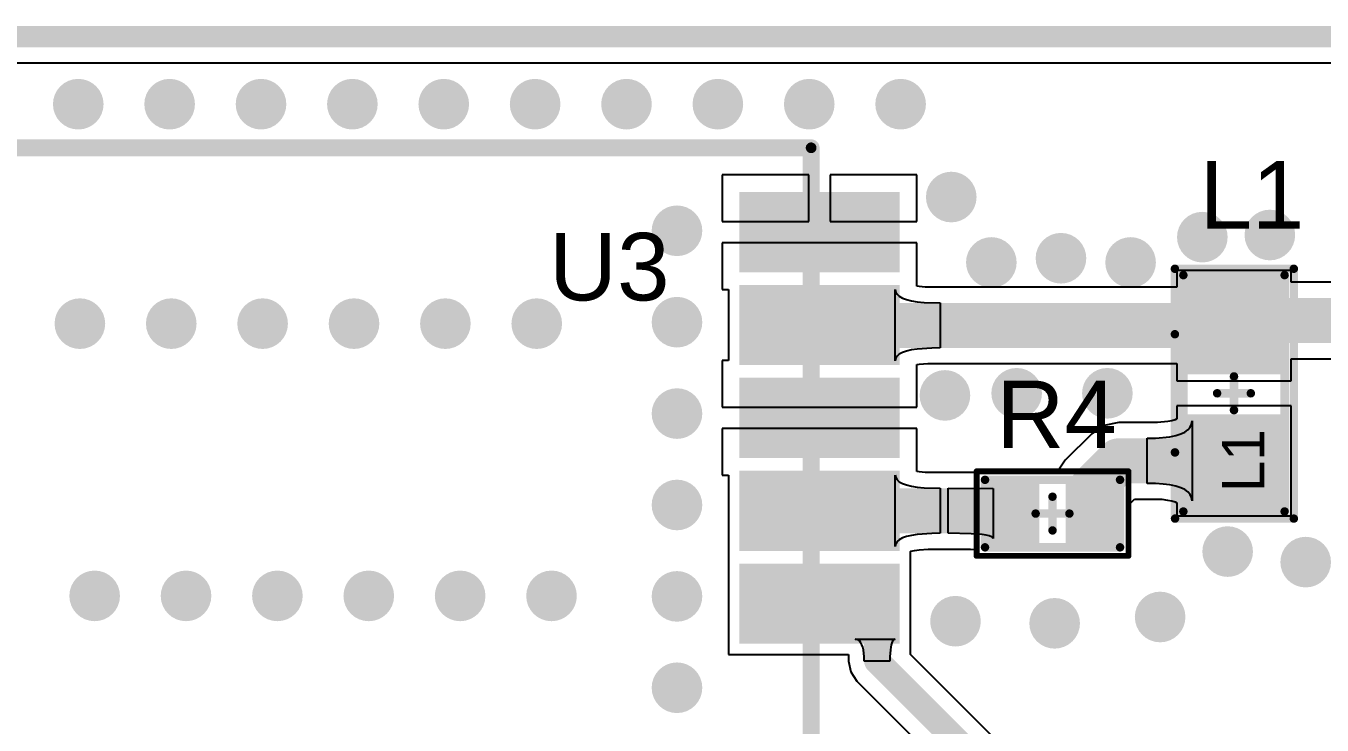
# Model space of a CAD drawing. Header units: millimetres. Extents: x -0.02 to 2.02, y -0.29 to 0.8.
# Drawn here: x 1.012 to 1.617, y 0.458 to 0.784 of the extents above; entities that cross this region are included whole.
import ezdxf

# ---------------------------------------------------------------- set-up
doc = ezdxf.new("R2010")
doc.units = ezdxf.units.MM
doc.header["$MEASUREMENT"] = 0
for name, color, linetype in [('BottomLayer', 5, 'Continuous'), ('DrillGuide', 244, 'Continuous'), ('KeepOutLayer', 6, 'Continuous'), ('Mechanical3', 76, 'Continuous'), ('Mechanical5', 56, 'Continuous'), ('TopLayer', 1, 'Continuous'), ('TopOverlay', 2, 'Continuous'), ('TopPaste', 8, 'Continuous'), ('TopSolder', 216, 'Continuous'), ('ViaHoleLayer', 16, 'Continuous')]:
    doc.layers.add(name, color=color, linetype=linetype)
doc.styles.add('Arial', font='arial.ttf', dxfattribs={"height": 0.2})

# ---------------------------------------------------------------- blocks, each defined once
blk = doc.blocks.new('NEO_7M_0_12')
at = {"layer": 'TopLayer'}
for points in [[(-0.20472, 0.25886), (-0.27559, 0.25886), (-0.27559, 0.29232), (-0.20472, 0.29232)], [(0.27559, 0.25886), (0.20472, 0.25886), (0.20472, 0.29232), (0.27559, 0.29232)], [(-0.20472, 0.21555), (-0.27559, 0.21555), (-0.27559, 0.24902), (-0.20472, 0.24902)], [(0.27559, 0.21555), (0.20472, 0.21555), (0.20472, 0.24902), (0.27559, 0.24902)], [(-0.20472, 0.17224), (-0.27559, 0.17224), (-0.27559, 0.20571), (-0.20472, 0.20571)], [(0.27559, 0.17224), (0.20472, 0.17224), (0.20472, 0.20571), (0.27559, 0.20571)], [(-0.20472, 0.12894), (-0.27559, 0.12894), (-0.27559, 0.1624), (-0.20472, 0.1624)], [(0.27559, 0.12894), (0.20472, 0.12894), (0.20472, 0.1624), (0.27559, 0.1624)], [(-0.20472, 0.08563), (-0.27559, 0.08563), (-0.27559, 0.11909), (-0.20472, 0.11909)], [(0.27559, 0.08563), (0.20472, 0.08563), (0.20472, 0.11909), (0.27559, 0.11909)], [(-0.20472, 0.04232), (-0.27559, 0.04232), (-0.27559, 0.07579), (-0.20472, 0.07579)], [(0.27559, 0.04232), (0.20472, 0.04232), (0.20472, 0.07579), (0.27559, 0.07579)], [(-0.20472, -0.00098), (-0.27559, -0.00098), (-0.27559, 0.03248), (-0.20472, 0.03248)], [(0.27559, -0.00098), (0.20472, -0.00098), (0.20472, 0.03248), (0.27559, 0.03248)], [(-0.20472, -0.11909), (-0.27559, -0.11909), (-0.27559, -0.08563), (-0.20472, -0.08563)], [(0.27559, -0.11909), (0.20472, -0.11909), (0.20472, -0.08563), (0.27559, -0.08563)], [(-0.20472, -0.1624), (-0.27559, -0.1624), (-0.27559, -0.12894), (-0.20472, -0.12894)], [(0.27559, -0.1624), (0.20472, -0.1624), (0.20472, -0.12894), (0.27559, -0.12894)], [(-0.20472, -0.20571), (-0.27559, -0.20571), (-0.27559, -0.17224), (-0.20472, -0.17224)], [(0.27559, -0.20571), (0.20472, -0.20571), (0.20472, -0.17224), (0.27559, -0.17224)], [(-0.20472, -0.24902), (-0.27559, -0.24902), (-0.27559, -0.21555), (-0.20472, -0.21555)], [(0.27559, -0.24902), (0.20472, -0.24902), (0.20472, -0.21555), (0.27559, -0.21555)], [(-0.20472, -0.29232), (-0.27559, -0.29232), (-0.27559, -0.25886), (-0.20472, -0.25886)], [(0.27559, -0.29232), (0.20472, -0.29232), (0.20472, -0.25886), (0.27559, -0.25886)]]:
    blk.add_hatch(color=1, dxfattribs=at).paths.add_polyline_path(points)
at = {"layer": 'TopPaste'}
for points in [[(-0.20472, 0.25886), (-0.27559, 0.25886), (-0.27559, 0.29232), (-0.20472, 0.29232)], [(0.27559, 0.25886), (0.20472, 0.25886), (0.20472, 0.29232), (0.27559, 0.29232)], [(-0.20472, 0.21555), (-0.27559, 0.21555), (-0.27559, 0.24902), (-0.20472, 0.24902)], [(0.27559, 0.21555), (0.20472, 0.21555), (0.20472, 0.24902), (0.27559, 0.24902)], [(-0.20472, 0.17224), (-0.27559, 0.17224), (-0.27559, 0.20571), (-0.20472, 0.20571)], [(0.27559, 0.17224), (0.20472, 0.17224), (0.20472, 0.20571), (0.27559, 0.20571)], [(-0.20472, 0.12894), (-0.27559, 0.12894), (-0.27559, 0.1624), (-0.20472, 0.1624)], [(0.27559, 0.12894), (0.20472, 0.12894), (0.20472, 0.1624), (0.27559, 0.1624)], [(-0.20472, 0.08563), (-0.27559, 0.08563), (-0.27559, 0.11909), (-0.20472, 0.11909)], [(0.27559, 0.08563), (0.20472, 0.08563), (0.20472, 0.11909), (0.27559, 0.11909)], [(-0.20472, 0.04232), (-0.27559, 0.04232), (-0.27559, 0.07579), (-0.20472, 0.07579)], [(0.27559, 0.04232), (0.20472, 0.04232), (0.20472, 0.07579), (0.27559, 0.07579)], [(-0.20472, -0.00098), (-0.27559, -0.00098), (-0.27559, 0.03248), (-0.20472, 0.03248)], [(0.27559, -0.00098), (0.20472, -0.00098), (0.20472, 0.03248), (0.27559, 0.03248)], [(-0.20472, -0.11909), (-0.27559, -0.11909), (-0.27559, -0.08563), (-0.20472, -0.08563)], [(0.27559, -0.11909), (0.20472, -0.11909), (0.20472, -0.08563), (0.27559, -0.08563)], [(-0.20472, -0.1624), (-0.27559, -0.1624), (-0.27559, -0.12894), (-0.20472, -0.12894)], [(0.27559, -0.1624), (0.20472, -0.1624), (0.20472, -0.12894), (0.27559, -0.12894)], [(-0.20472, -0.20571), (-0.27559, -0.20571), (-0.27559, -0.17224), (-0.20472, -0.17224)], [(0.27559, -0.20571), (0.20472, -0.20571), (0.20472, -0.17224), (0.27559, -0.17224)], [(-0.20472, -0.24902), (-0.27559, -0.24902), (-0.27559, -0.21555), (-0.20472, -0.21555)], [(0.27559, -0.24902), (0.20472, -0.24902), (0.20472, -0.21555), (0.27559, -0.21555)], [(-0.20472, -0.29232), (-0.27559, -0.29232), (-0.27559, -0.25886), (-0.20472, -0.25886)], [(0.27559, -0.29232), (0.20472, -0.29232), (0.20472, -0.25886), (0.27559, -0.25886)]]:
    blk.add_hatch(color=8, dxfattribs=at).paths.add_polyline_path(points)
at = {"layer": 'TopSolder'}
for points in [[(-0.20276, 0.25689), (-0.27756, 0.25689), (-0.27756, 0.29429), (-0.20276, 0.29429)], [(0.27756, 0.25689), (0.20276, 0.25689), (0.20276, 0.29429), (0.27756, 0.29429)], [(-0.20276, 0.21358), (-0.27756, 0.21358), (-0.27756, 0.25098), (-0.20276, 0.25098)], [(0.27756, 0.21358), (0.20276, 0.21358), (0.20276, 0.25098), (0.27756, 0.25098)], [(-0.20276, 0.17028), (-0.27756, 0.17028), (-0.27756, 0.20768), (-0.20276, 0.20768)], [(0.27756, 0.17028), (0.20276, 0.17028), (0.20276, 0.20768), (0.27756, 0.20768)], [(-0.20276, 0.12697), (-0.27756, 0.12697), (-0.27756, 0.16437), (-0.20276, 0.16437)], [(0.27756, 0.12697), (0.20276, 0.12697), (0.20276, 0.16437), (0.27756, 0.16437)], [(-0.20276, 0.08366), (-0.27756, 0.08366), (-0.27756, 0.12106), (-0.20276, 0.12106)], [(0.27756, 0.08366), (0.20276, 0.08366), (0.20276, 0.12106), (0.27756, 0.12106)], [(-0.20276, 0.04035), (-0.27756, 0.04035), (-0.27756, 0.07776), (-0.20276, 0.07776)], [(0.27756, 0.04035), (0.20276, 0.04035), (0.20276, 0.07776), (0.27756, 0.07776)], [(-0.20276, -0.00295), (-0.27756, -0.00295), (-0.27756, 0.03445), (-0.20276, 0.03445)], [(0.27756, -0.00295), (0.20276, -0.00295), (0.20276, 0.03445), (0.27756, 0.03445)], [(-0.20276, -0.12106), (-0.27756, -0.12106), (-0.27756, -0.08366), (-0.20276, -0.08366)], [(0.27756, -0.12106), (0.20276, -0.12106), (0.20276, -0.08366), (0.27756, -0.08366)], [(-0.20276, -0.16437), (-0.27756, -0.16437), (-0.27756, -0.12697), (-0.20276, -0.12697)], [(0.27756, -0.16437), (0.20276, -0.16437), (0.20276, -0.12697), (0.27756, -0.12697)], [(-0.20276, -0.20768), (-0.27756, -0.20768), (-0.27756, -0.17028), (-0.20276, -0.17028)], [(0.27756, -0.20768), (0.20276, -0.20768), (0.20276, -0.17028), (0.27756, -0.17028)], [(-0.20276, -0.25098), (-0.27756, -0.25098), (-0.27756, -0.21358), (-0.20276, -0.21358)], [(0.27756, -0.25098), (0.20276, -0.25098), (0.20276, -0.21358), (0.27756, -0.21358)], [(-0.20276, -0.29429), (-0.27756, -0.29429), (-0.27756, -0.25689), (-0.20276, -0.25689)], [(0.27756, -0.29429), (0.20276, -0.29429), (0.20276, -0.25689), (0.27756, -0.25689)]]:
    blk.add_hatch(color=216, dxfattribs=at).paths.add_polyline_path(points)
at = {"layer": 'Mechanical3'}
for points, const_width in [([(-0.23622, 0.31496), (-0.23622, -0.31496)], 0.00787), ([(0.24803, 0.31496), (-0.23622, 0.31496)], 0.00787), ([(0.24803, 0.31496), (0.24803, -0.31496)], 0.00787), ([(0.00394, 0.01969), (0.00394, -0.01968)], 0.00394), ([(0.02362, 0), (-0.01575, 0)], 0.00394), ([(0.24803, -0.31496), (-0.23622, -0.31496)], 0.00787)]:
    blk.add_lwpolyline(points, dxfattribs=dict(at, const_width=const_width))
for points, const_width in [([(-0.23819, 0.31496, 1), (-0.23425, 0.31496, 1)], 0.00394), ([(-0.23819, 0.31496, 1), (-0.23425, 0.31496, 1)], 0.00394), ([(0.24606, 0.31496, 1), (0.25, 0.31496, 1)], 0.00394), ([(0.24606, 0.31496, 1), (0.25, 0.31496, 1)], 0.00394), ([(0.00295, 0.01969, 1), (0.00492, 0.01969, 1)], 0.00197), ([(-0.01673, 0, 1), (-0.01476, 0, 1)], 0.00197), ([(0.02264, 0, 1), (0.02461, 0, 1)], 0.00197), ([(0.00295, -0.01968, 1), (0.00492, -0.01968, 1)], 0.00197), ([(-0.23819, -0.31496, 1), (-0.23425, -0.31496, 1)], 0.00394), ([(-0.23819, -0.31496, 1), (-0.23425, -0.31496, 1)], 0.00394), ([(0.24606, -0.31496, 1), (0.25, -0.31496, 1)], 0.00394), ([(0.24606, -0.31496, 1), (0.25, -0.31496, 1)], 0.00394)]:
    blk.add_lwpolyline(points, format="xyb", close=True, dxfattribs=dict(at, const_width=const_width))
at = {"layer": 'Mechanical5', "const_width": 0.00787}
for points in [[(-0.23622, 0.31496), (-0.23622, -0.31496)], [(0.24803, 0.31496), (-0.23622, 0.31496)], [(0.24803, 0.31496), (0.24803, -0.31496)], [(0.24803, -0.31496), (-0.23622, -0.31496)]]:
    blk.add_lwpolyline(points, dxfattribs=at)
at = {"layer": 'Mechanical5', "const_width": 0.00394}
for points in [[(-0.23819, 0.31496, 1), (-0.23425, 0.31496, 1)], [(-0.23819, 0.31496, 1), (-0.23425, 0.31496, 1)], [(0.24606, 0.31496, 1), (0.25, 0.31496, 1)], [(0.24606, 0.31496, 1), (0.25, 0.31496, 1)], [(-0.23819, -0.31496, 1), (-0.23425, -0.31496, 1)], [(-0.23819, -0.31496, 1), (-0.23425, -0.31496, 1)], [(0.24606, -0.31496, 1), (0.25, -0.31496, 1)], [(0.24606, -0.31496, 1), (0.25, -0.31496, 1)]]:
    blk.add_lwpolyline(points, format="xyb", close=True, dxfattribs=at)
at = {"layer": 'TopOverlay', "const_width": 0.005}
for points in [[(0.24409, 0.31496), (-0.23622, 0.31496)], [(0.24409, -0.31496), (-0.23622, -0.31496)]]:
    blk.add_lwpolyline(points, dxfattribs=at)
at = {"layer": 'TopOverlay'}
for points, const_width in [([(-0.23747, 0.31496, 1), (-0.23497, 0.31496, 1)], 0.0025), ([(0.24284, 0.31496, 1), (0.24534, 0.31496, 1)], 0.0025), ([(-0.29134, 0.27953, 1), (-0.30709, 0.27953, 1)], 0.016), ([(-0.31109, 0.27953, 1), (-0.30309, 0.27953, 1)], 0.008), ([(-0.29534, 0.27953, 1), (-0.28734, 0.27953, 1)], 0.008), ([(-0.23747, -0.31496, 1), (-0.23497, -0.31496, 1)], 0.0025), ([(0.24284, -0.31496, 1), (0.24534, -0.31496, 1)], 0.0025)]:
    blk.add_lwpolyline(points, format="xyb", close=True, dxfattribs=dict(at, const_width=const_width))
at = {"layer": 'Mechanical5'}
blk.add_text('U3', height=0.07874, rotation=90, dxfattribs=at).set_placement((0.06693, 0.09188))
blk = doc.blocks.new('RES_0402_14')
at = {"layer": 'TopLayer'}
for points in [[(-0.02776, 0.01181), (-0.00807, 0.01181), (-0.00807, -0.01181), (-0.02776, -0.01181)], [(0.00807, 0.01181), (0.02776, 0.01181), (0.02776, -0.01181), (0.00807, -0.01181)]]:
    blk.add_hatch(color=1, dxfattribs=at).paths.add_polyline_path(points)
at = {"layer": 'TopPaste'}
for points in [[(-0.02776, 0.01181), (-0.00807, 0.01181), (-0.00807, -0.01181), (-0.02776, -0.01181)], [(0.00807, 0.01181), (0.02776, 0.01181), (0.02776, -0.01181), (0.00807, -0.01181)]]:
    blk.add_hatch(color=8, dxfattribs=at).paths.add_polyline_path(points)
at = {"layer": 'TopSolder'}
for points in [[(-0.02972, 0.01378), (-0.0061, 0.01378), (-0.0061, -0.01378), (-0.02972, -0.01378)], [(0.0061, 0.01378), (0.02972, 0.01378), (0.02972, -0.01378), (0.0061, -0.01378)]]:
    blk.add_hatch(color=216, dxfattribs=at).paths.add_polyline_path(points)
at = {"layer": 'Mechanical3', "const_width": 0.00394}
for points in [[(0.0315, 0.01575), (-0.0315, 0.01575)], [(-0.0315, 0.01575), (-0.0315, -0.01575)], [(0.0315, 0.01575), (0.0315, -0.01575)], [(0, 0.00787), (0, -0.00787)], [(0.00787, 0), (-0.00787, 0)], [(0.0315, -0.01575), (-0.0315, -0.01575)]]:
    blk.add_lwpolyline(points, dxfattribs=at)
at = {"layer": 'Mechanical3', "const_width": 0.00197}
for points in [[(-0.03248, 0.01575, 1), (-0.03051, 0.01575, 1)], [(-0.03248, 0.01575, 1), (-0.03051, 0.01575, 1)], [(0.03051, 0.01575, 1), (0.03248, 0.01575, 1)], [(0.03051, 0.01575, 1), (0.03248, 0.01575, 1)], [(-0.00098, 0.00787, 1), (0.00098, 0.00787, 1)], [(-0.00886, 0, 1), (-0.00689, 0, 1)], [(0.00689, 0, 1), (0.00886, 0, 1)], [(-0.00098, -0.00787, 1), (0.00098, -0.00787, 1)], [(-0.03248, -0.01575, 1), (-0.03051, -0.01575, 1)], [(-0.03248, -0.01575, 1), (-0.03051, -0.01575, 1)], [(0.03051, -0.01575, 1), (0.03248, -0.01575, 1)], [(0.03051, -0.01575, 1), (0.03248, -0.01575, 1)]]:
    blk.add_lwpolyline(points, format="xyb", close=True, dxfattribs=at)
at = {"layer": 'Mechanical5', "const_width": 0.00394}
for points in [[(0.0315, 0.01575), (-0.0315, 0.01575)], [(-0.0315, 0.01575), (-0.0315, -0.01575)], [(0.0315, 0.01575), (0.0315, -0.01575)], [(0.0315, -0.01575), (-0.0315, -0.01575)]]:
    blk.add_lwpolyline(points, dxfattribs=at)
at = {"layer": 'Mechanical5', "const_width": 0.00197}
for points in [[(-0.03248, 0.01575, 1), (-0.03051, 0.01575, 1)], [(-0.03248, 0.01575, 1), (-0.03051, 0.01575, 1)], [(0.03051, 0.01575, 1), (0.03248, 0.01575, 1)], [(0.03051, 0.01575, 1), (0.03248, 0.01575, 1)], [(-0.03248, -0.01575, 1), (-0.03051, -0.01575, 1)], [(-0.03248, -0.01575, 1), (-0.03051, -0.01575, 1)], [(0.03051, -0.01575, 1), (0.03248, -0.01575, 1)], [(0.03051, -0.01575, 1), (0.03248, -0.01575, 1)]]:
    blk.add_lwpolyline(points, format="xyb", close=True, dxfattribs=at)
at = {"layer": 'TopOverlay', "const_width": 0.00276}
for points in [[(0.03543, 0.01969), (-0.03543, 0.01969)], [(-0.03543, 0.01969), (-0.03543, -0.01969)], [(0.03543, 0.01969), (0.03543, -0.01969)], [(0.03543, -0.01969), (-0.03543, -0.01969)]]:
    blk.add_lwpolyline(points, dxfattribs=at)
at = {"layer": 'TopOverlay', "const_width": 0.00138}
for points in [[(-0.03612, 0.01969, 1), (-0.03474, 0.01969, 1)], [(-0.03612, 0.01969, 1), (-0.03474, 0.01969, 1)], [(0.03474, 0.01969, 1), (0.03612, 0.01969, 1)], [(0.03474, 0.01969, 1), (0.03612, 0.01969, 1)], [(-0.03612, -0.01969, 1), (-0.03474, -0.01969, 1)], [(-0.03612, -0.01969, 1), (-0.03474, -0.01969, 1)], [(0.03474, -0.01969, 1), (0.03612, -0.01969, 1)], [(0.03474, -0.01969, 1), (0.03612, -0.01969, 1)]]:
    blk.add_lwpolyline(points, format="xyb", close=True, dxfattribs=at)
blk = doc.blocks.new('IND_0603_18')
at = {"layer": 'TopLayer'}
for points in [[(-0.0502, 0.01969), (-0.0128, 0.01969), (-0.0128, -0.01969), (-0.0502, -0.01969)], [(0.0128, 0.01969), (0.0502, 0.01969), (0.0502, -0.01969), (0.0128, -0.01969)]]:
    blk.add_hatch(color=1, dxfattribs=at).paths.add_polyline_path(points)
at = {"layer": 'TopPaste'}
for points in [[(-0.0502, 0.01969), (-0.0128, 0.01969), (-0.0128, -0.01969), (-0.0502, -0.01969)], [(0.0128, 0.01969), (0.0502, 0.01969), (0.0502, -0.01969), (0.0128, -0.01969)]]:
    blk.add_hatch(color=8, dxfattribs=at).paths.add_polyline_path(points)
at = {"layer": 'TopSolder'}
for points in [[(-0.05315, 0.02264), (-0.00984, 0.02264), (-0.00984, -0.02264), (-0.05315, -0.02264)], [(0.0088, 0.02369), (0.0542, 0.02369), (0.0542, -0.02369), (0.0088, -0.02369)]]:
    blk.add_hatch(color=216, dxfattribs=at).paths.add_polyline_path(points)
at = {"layer": 'Mechanical3', "const_width": 0.00394}
for points in [[(-0.05512, 0.02362), (-0.05512, -0.02362)], [(-0.05512, 0.02362), (0.05512, 0.02362)], [(0.05512, 0.02362), (0.05512, -0.02362)], [(0, 0.00787), (0, -0.00787)], [(-0.00787, 0), (0.00787, 0)], [(-0.05512, -0.02362), (0.05512, -0.02362)]]:
    blk.add_lwpolyline(points, dxfattribs=at)
at = {"layer": 'Mechanical3', "const_width": 0.00197}
for points in [[(-0.0561, 0.02362, 1), (-0.05413, 0.02362, 1)], [(-0.0561, 0.02362, 1), (-0.05413, 0.02362, 1)], [(0.05413, 0.02362, 1), (0.0561, 0.02362, 1)], [(0.05413, 0.02362, 1), (0.0561, 0.02362, 1)], [(-0.00098, 0.00787, 1), (0.00098, 0.00787, 1)], [(-0.00886, 0, 1), (-0.00689, 0, 1)], [(0.00689, 0, 1), (0.00886, 0, 1)], [(-0.00098, -0.00787, 1), (0.00098, -0.00787, 1)], [(-0.0561, -0.02362, 1), (-0.05413, -0.02362, 1)], [(-0.0561, -0.02362, 1), (-0.05413, -0.02362, 1)], [(0.05413, -0.02362, 1), (0.0561, -0.02362, 1)], [(0.05413, -0.02362, 1), (0.0561, -0.02362, 1)]]:
    blk.add_lwpolyline(points, format="xyb", close=True, dxfattribs=at)
at = {"layer": 'Mechanical5', "const_width": 0.00394}
for points in [[(-0.05512, 0.02362), (-0.05512, -0.02362)], [(-0.05512, 0.02362), (0.05512, 0.02362)], [(0.05512, 0.02362), (0.05512, -0.02362)], [(-0.05512, -0.02362), (0.05512, -0.02362)]]:
    blk.add_lwpolyline(points, dxfattribs=at)
at = {"layer": 'Mechanical5', "const_width": 0.00197}
for points in [[(-0.0561, 0.02362, 1), (-0.05413, 0.02362, 1)], [(-0.0561, 0.02362, 1), (-0.05413, 0.02362, 1)], [(0.05413, 0.02362, 1), (0.0561, 0.02362, 1)], [(0.05413, 0.02362, 1), (0.0561, 0.02362, 1)], [(-0.0561, -0.02362, 1), (-0.05413, -0.02362, 1)], [(-0.0561, -0.02362, 1), (-0.05413, -0.02362, 1)], [(0.05413, -0.02362, 1), (0.0561, -0.02362, 1)], [(0.05413, -0.02362, 1), (0.0561, -0.02362, 1)]]:
    blk.add_lwpolyline(points, format="xyb", close=True, dxfattribs=at)
at = {"layer": 'TopOverlay', "const_width": 0.00394}
for points in [[(-0.05844, 0.0275), (-0.02761, 0.0275)], [(-0.05844, 0.0275), (-0.05844, -0.02792)], [(-0.02756, 0.02756), (-0.02761, 0.0275)], [(-0.02756, 0.02756), (0.02756, 0.02756)], [(0.02756, 0.02756), (0.05807, 0.02756)], [(0.05807, 0.02756), (0.05807, -0.02792)], [(-0.05844, -0.02792), (0.05807, -0.02792)]]:
    blk.add_lwpolyline(points, dxfattribs=at)
at = {"layer": 'TopOverlay', "const_width": 0.00197}
for points in [[(-0.05943, 0.0275, 1), (-0.05746, 0.0275, 1)], [(-0.05943, 0.0275, 1), (-0.05746, 0.0275, 1)], [(-0.0286, 0.0275, 1), (-0.02663, 0.0275, 1)], [(-0.0286, 0.0275, 1), (-0.02663, 0.0275, 1)], [(-0.02854, 0.02756, 1), (-0.02657, 0.02756, 1)], [(-0.02854, 0.02756, 1), (-0.02657, 0.02756, 1)], [(0.02657, 0.02756, 1), (0.02854, 0.02756, 1)], [(0.02657, 0.02756, 1), (0.02854, 0.02756, 1)], [(0.05709, 0.02756, 1), (0.05906, 0.02756, 1)], [(0.05709, 0.02756, 1), (0.05906, 0.02756, 1)], [(-0.05943, -0.02792, 1), (-0.05746, -0.02792, 1)], [(-0.05943, -0.02792, 1), (-0.05746, -0.02792, 1)], [(0.05709, -0.02792, 1), (0.05906, -0.02792, 1)], [(0.05709, -0.02792, 1), (0.05906, -0.02792, 1)]]:
    blk.add_lwpolyline(points, format="xyb", close=True, dxfattribs=at)
at = {"layer": 'Mechanical5'}
blk.add_text('L1', height=0.019685, dxfattribs=at).set_placement((-0.04605, -0.01417))

msp = doc.modelspace()

# ---------------------------------------------------------------- hatches: boundary and pattern name
at = {"layer": 'BottomLayer'}
h = msp.add_hatch(color=5, dxfattribs=at)
edge = h.paths.add_edge_path()
edge.add_arc((1.03664, 0.74733), 0.01181, 0, 360)
h = msp.add_hatch(color=5, dxfattribs=at)
edge = h.paths.add_edge_path()
edge.add_arc((1.07927, 0.74733), 0.01181, 0, 360)
h = msp.add_hatch(color=5, dxfattribs=at)
edge = h.paths.add_edge_path()
edge.add_arc((1.1219, 0.74733), 0.01181, 0, 360)
h = msp.add_hatch(color=5, dxfattribs=at)
edge = h.paths.add_edge_path()
edge.add_arc((1.16452, 0.74733), 0.01181, 0, 360)
h = msp.add_hatch(color=5, dxfattribs=at)
edge = h.paths.add_edge_path()
edge.add_arc((1.20715, 0.74733), 0.01181, 0, 360)
h = msp.add_hatch(color=5, dxfattribs=at)
edge = h.paths.add_edge_path()
edge.add_arc((1.24977, 0.74733), 0.01181, 0, 360)
h = msp.add_hatch(color=5, dxfattribs=at)
edge = h.paths.add_edge_path()
edge.add_arc((1.2924, 0.74733), 0.01181, 0, 360)
h = msp.add_hatch(color=5, dxfattribs=at)
edge = h.paths.add_edge_path()
edge.add_arc((1.33502, 0.74733), 0.01181, 0, 360)
h = msp.add_hatch(color=5, dxfattribs=at)
edge = h.paths.add_edge_path()
edge.add_arc((1.37765, 0.74733), 0.01181, 0, 360)
h = msp.add_hatch(color=5, dxfattribs=at)
edge = h.paths.add_edge_path()
edge.add_arc((1.42028, 0.74733), 0.01181, 0, 360)
h = msp.add_hatch(color=5, dxfattribs=at)
edge = h.paths.add_edge_path()
edge.add_arc((1.4439, 0.70402), 0.01181, 0, 360)
h = msp.add_hatch(color=5, dxfattribs=at)
edge = h.paths.add_edge_path()
edge.add_arc((1.31595, 0.68828), 0.01181, 0, 360)
h = msp.add_hatch(color=5, dxfattribs=at)
edge = h.paths.add_edge_path()
edge.add_arc((1.56102, 0.68532), 0.01181, 0, 360)
h = msp.add_hatch(color=5, dxfattribs=at)
edge = h.paths.add_edge_path()
edge.add_arc((1.59252, 0.68631), 0.01181, 0, 360)
h = msp.add_hatch(color=5, dxfattribs=at)
edge = h.paths.add_edge_path()
edge.add_arc((1.4626, 0.67351), 0.01181, 0, 360)
h = msp.add_hatch(color=5, dxfattribs=at)
edge = h.paths.add_edge_path()
edge.add_arc((1.49508, 0.67548), 0.01181, 0, 360)
h = msp.add_hatch(color=5, dxfattribs=at)
edge = h.paths.add_edge_path()
edge.add_arc((1.52756, 0.67351), 0.01181, 0, 360)
h = msp.add_hatch(color=5, dxfattribs=at)
edge = h.paths.add_edge_path()
edge.add_arc((1.0374, 0.64497), 0.01181, 0, 360)
h = msp.add_hatch(color=5, dxfattribs=at)
edge = h.paths.add_edge_path()
edge.add_arc((1.08003, 0.64497), 0.01181, 0, 360)
h = msp.add_hatch(color=5, dxfattribs=at)
edge = h.paths.add_edge_path()
edge.add_arc((1.12265, 0.64497), 0.01181, 0, 360)
h = msp.add_hatch(color=5, dxfattribs=at)
edge = h.paths.add_edge_path()
edge.add_arc((1.16528, 0.64497), 0.01181, 0, 360)
h = msp.add_hatch(color=5, dxfattribs=at)
edge = h.paths.add_edge_path()
edge.add_arc((1.2079, 0.64497), 0.01181, 0, 360)
h = msp.add_hatch(color=5, dxfattribs=at)
edge = h.paths.add_edge_path()
edge.add_arc((1.25053, 0.64497), 0.01181, 0, 360)
h = msp.add_hatch(color=5, dxfattribs=at)
edge = h.paths.add_edge_path()
edge.add_arc((1.31595, 0.64565), 0.01181, 0, 360)
h = msp.add_hatch(color=5, dxfattribs=at)
edge = h.paths.add_edge_path()
edge.add_arc((1.44095, 0.6115), 0.01181, 0, 360)
h = msp.add_hatch(color=5, dxfattribs=at)
edge = h.paths.add_edge_path()
edge.add_arc((1.47441, 0.61249), 0.01181, 0, 360)
h = msp.add_hatch(color=5, dxfattribs=at)
edge = h.paths.add_edge_path()
edge.add_arc((1.51673, 0.61249), 0.01181, 0, 360)
h = msp.add_hatch(color=5, dxfattribs=at)
edge = h.paths.add_edge_path()
edge.add_arc((1.31595, 0.60303), 0.01181, 0, 360)
h = msp.add_hatch(color=5, dxfattribs=at)
edge = h.paths.add_edge_path()
edge.add_arc((1.31595, 0.5604), 0.01181, 0, 360)
h = msp.add_hatch(color=5, dxfattribs=at)
edge = h.paths.add_edge_path()
edge.add_arc((1.57284, 0.53867), 0.01181, 0, 360)
h = msp.add_hatch(color=5, dxfattribs=at)
edge = h.paths.add_edge_path()
edge.add_arc((1.60925, 0.53375), 0.01181, 0, 360)
h = msp.add_hatch(color=5, dxfattribs=at)
edge = h.paths.add_edge_path()
edge.add_arc((1.04429, 0.518), 0.01181, 0, 360)
h = msp.add_hatch(color=5, dxfattribs=at)
edge = h.paths.add_edge_path()
edge.add_arc((1.08692, 0.518), 0.01181, 0, 360)
h = msp.add_hatch(color=5, dxfattribs=at)
edge = h.paths.add_edge_path()
edge.add_arc((1.12954, 0.518), 0.01181, 0, 360)
h = msp.add_hatch(color=5, dxfattribs=at)
edge = h.paths.add_edge_path()
edge.add_arc((1.17217, 0.518), 0.01181, 0, 360)
h = msp.add_hatch(color=5, dxfattribs=at)
edge = h.paths.add_edge_path()
edge.add_arc((1.21479, 0.518), 0.01181, 0, 360)
h = msp.add_hatch(color=5, dxfattribs=at)
edge = h.paths.add_edge_path()
edge.add_arc((1.25742, 0.518), 0.01181, 0, 360)
h = msp.add_hatch(color=5, dxfattribs=at)
edge = h.paths.add_edge_path()
edge.add_arc((1.31595, 0.51777), 0.01181, 0, 360)
h = msp.add_hatch(color=5, dxfattribs=at)
edge = h.paths.add_edge_path()
edge.add_arc((1.44587, 0.50619), 0.01181, 0, 360)
h = msp.add_hatch(color=5, dxfattribs=at)
edge = h.paths.add_edge_path()
edge.add_arc((1.49213, 0.50521), 0.01181, 0, 360)
h = msp.add_hatch(color=5, dxfattribs=at)
edge = h.paths.add_edge_path()
edge.add_arc((1.54134, 0.50816), 0.01181, 0, 360)
h = msp.add_hatch(color=5, dxfattribs=at)
edge = h.paths.add_edge_path()
edge.add_arc((1.31595, 0.47515), 0.01181, 0, 360)
at = {"layer": 'TopLayer'}
h = msp.add_hatch(color=1, dxfattribs=at)
edge = h.paths.add_edge_path()
edge.add_arc((1.03664, 0.74733), 0.01181, 0, 360)
h = msp.add_hatch(color=1, dxfattribs=at)
edge = h.paths.add_edge_path()
edge.add_arc((1.07927, 0.74733), 0.01181, 0, 360)
h = msp.add_hatch(color=1, dxfattribs=at)
edge = h.paths.add_edge_path()
edge.add_arc((1.1219, 0.74733), 0.01181, 0, 360)
h = msp.add_hatch(color=1, dxfattribs=at)
edge = h.paths.add_edge_path()
edge.add_arc((1.16452, 0.74733), 0.01181, 0, 360)
h = msp.add_hatch(color=1, dxfattribs=at)
edge = h.paths.add_edge_path()
edge.add_arc((1.20715, 0.74733), 0.01181, 0, 360)
h = msp.add_hatch(color=1, dxfattribs=at)
edge = h.paths.add_edge_path()
edge.add_arc((1.24977, 0.74733), 0.01181, 0, 360)
h = msp.add_hatch(color=1, dxfattribs=at)
edge = h.paths.add_edge_path()
edge.add_arc((1.2924, 0.74733), 0.01181, 0, 360)
h = msp.add_hatch(color=1, dxfattribs=at)
edge = h.paths.add_edge_path()
edge.add_arc((1.33502, 0.74733), 0.01181, 0, 360)
h = msp.add_hatch(color=1, dxfattribs=at)
edge = h.paths.add_edge_path()
edge.add_arc((1.37765, 0.74733), 0.01181, 0, 360)
h = msp.add_hatch(color=1, dxfattribs=at)
edge = h.paths.add_edge_path()
edge.add_arc((1.42028, 0.74733), 0.01181, 0, 360)
h = msp.add_hatch(color=1, dxfattribs=at)
edge = h.paths.add_edge_path()
edge.add_arc((1.4439, 0.70402), 0.01181, 0, 360)
h = msp.add_hatch(color=1, dxfattribs=at)
edge = h.paths.add_edge_path()
edge.add_arc((1.31595, 0.68828), 0.01181, 0, 360)
h = msp.add_hatch(color=1, dxfattribs=at)
edge = h.paths.add_edge_path()
edge.add_arc((1.56102, 0.68532), 0.01181, 0, 360)
h = msp.add_hatch(color=1, dxfattribs=at)
edge = h.paths.add_edge_path()
edge.add_arc((1.59252, 0.68631), 0.01181, 0, 360)
h = msp.add_hatch(color=1, dxfattribs=at)
edge = h.paths.add_edge_path()
edge.add_arc((1.4626, 0.67351), 0.01181, 0, 360)
h = msp.add_hatch(color=1, dxfattribs=at)
edge = h.paths.add_edge_path()
edge.add_arc((1.49508, 0.67548), 0.01181, 0, 360)
h = msp.add_hatch(color=1, dxfattribs=at)
edge = h.paths.add_edge_path()
edge.add_arc((1.52756, 0.67351), 0.01181, 0, 360)
h = msp.add_hatch(color=1, dxfattribs=at)
edge = h.paths.add_edge_path()
edge.add_arc((1.0374, 0.64497), 0.01181, 0, 360)
h = msp.add_hatch(color=1, dxfattribs=at)
edge = h.paths.add_edge_path()
edge.add_arc((1.08003, 0.64497), 0.01181, 0, 360)
h = msp.add_hatch(color=1, dxfattribs=at)
edge = h.paths.add_edge_path()
edge.add_arc((1.12265, 0.64497), 0.01181, 0, 360)
h = msp.add_hatch(color=1, dxfattribs=at)
edge = h.paths.add_edge_path()
edge.add_arc((1.16528, 0.64497), 0.01181, 0, 360)
h = msp.add_hatch(color=1, dxfattribs=at)
edge = h.paths.add_edge_path()
edge.add_arc((1.2079, 0.64497), 0.01181, 0, 360)
h = msp.add_hatch(color=1, dxfattribs=at)
edge = h.paths.add_edge_path()
edge.add_arc((1.25053, 0.64497), 0.01181, 0, 360)
h = msp.add_hatch(color=1, dxfattribs=at)
edge = h.paths.add_edge_path()
edge.add_arc((1.31595, 0.64565), 0.01181, 0, 360)
h = msp.add_hatch(color=1, dxfattribs=at)
edge = h.paths.add_edge_path()
edge.add_arc((1.44095, 0.6115), 0.01181, 0, 360)
h = msp.add_hatch(color=1, dxfattribs=at)
edge = h.paths.add_edge_path()
edge.add_arc((1.47441, 0.61249), 0.01181, 0, 360)
h = msp.add_hatch(color=1, dxfattribs=at)
edge = h.paths.add_edge_path()
edge.add_arc((1.51673, 0.61249), 0.01181, 0, 360)
h = msp.add_hatch(color=1, dxfattribs=at)
edge = h.paths.add_edge_path()
edge.add_arc((1.31595, 0.60303), 0.01181, 0, 360)
h = msp.add_hatch(color=1, dxfattribs=at)
edge = h.paths.add_edge_path()
edge.add_arc((1.31595, 0.5604), 0.01181, 0, 360)
h = msp.add_hatch(color=1, dxfattribs=at)
edge = h.paths.add_edge_path()
edge.add_arc((1.57284, 0.53867), 0.01181, 0, 360)
h = msp.add_hatch(color=1, dxfattribs=at)
edge = h.paths.add_edge_path()
edge.add_arc((1.60925, 0.53375), 0.01181, 0, 360)
h = msp.add_hatch(color=1, dxfattribs=at)
edge = h.paths.add_edge_path()
edge.add_arc((1.04429, 0.518), 0.01181, 0, 360)
h = msp.add_hatch(color=1, dxfattribs=at)
edge = h.paths.add_edge_path()
edge.add_arc((1.08692, 0.518), 0.01181, 0, 360)
h = msp.add_hatch(color=1, dxfattribs=at)
edge = h.paths.add_edge_path()
edge.add_arc((1.12954, 0.518), 0.01181, 0, 360)
h = msp.add_hatch(color=1, dxfattribs=at)
edge = h.paths.add_edge_path()
edge.add_arc((1.17217, 0.518), 0.01181, 0, 360)
h = msp.add_hatch(color=1, dxfattribs=at)
edge = h.paths.add_edge_path()
edge.add_arc((1.21479, 0.518), 0.01181, 0, 360)
h = msp.add_hatch(color=1, dxfattribs=at)
edge = h.paths.add_edge_path()
edge.add_arc((1.25742, 0.518), 0.01181, 0, 360)
h = msp.add_hatch(color=1, dxfattribs=at)
edge = h.paths.add_edge_path()
edge.add_arc((1.31595, 0.51777), 0.01181, 0, 360)
h = msp.add_hatch(color=1, dxfattribs=at)
edge = h.paths.add_edge_path()
edge.add_arc((1.44587, 0.50619), 0.01181, 0, 360)
h = msp.add_hatch(color=1, dxfattribs=at)
edge = h.paths.add_edge_path()
edge.add_arc((1.49213, 0.50521), 0.01181, 0, 360)
h = msp.add_hatch(color=1, dxfattribs=at)
edge = h.paths.add_edge_path()
edge.add_arc((1.54134, 0.50816), 0.01181, 0, 360)
h = msp.add_hatch(color=1, dxfattribs=at)
edge = h.paths.add_edge_path()
edge.add_arc((1.31595, 0.47515), 0.01181, 0, 360)
at = {"layer": 'ViaHoleLayer'}
h = msp.add_hatch(color=16, dxfattribs=at)
edge = h.paths.add_edge_path()
edge.add_arc((1.03664, 0.74733), 0.00591, 0, 360)
h = msp.add_hatch(color=16, dxfattribs=at)
edge = h.paths.add_edge_path()
edge.add_arc((1.07927, 0.74733), 0.00591, 0, 360)
h = msp.add_hatch(color=16, dxfattribs=at)
edge = h.paths.add_edge_path()
edge.add_arc((1.1219, 0.74733), 0.00591, 0, 360)
h = msp.add_hatch(color=16, dxfattribs=at)
edge = h.paths.add_edge_path()
edge.add_arc((1.16452, 0.74733), 0.00591, 0, 360)
h = msp.add_hatch(color=16, dxfattribs=at)
edge = h.paths.add_edge_path()
edge.add_arc((1.20715, 0.74733), 0.00591, 0, 360)
h = msp.add_hatch(color=16, dxfattribs=at)
edge = h.paths.add_edge_path()
edge.add_arc((1.24977, 0.74733), 0.00591, 0, 360)
h = msp.add_hatch(color=16, dxfattribs=at)
edge = h.paths.add_edge_path()
edge.add_arc((1.2924, 0.74733), 0.00591, 0, 360)
h = msp.add_hatch(color=16, dxfattribs=at)
edge = h.paths.add_edge_path()
edge.add_arc((1.33502, 0.74733), 0.00591, 0, 360)
h = msp.add_hatch(color=16, dxfattribs=at)
edge = h.paths.add_edge_path()
edge.add_arc((1.37765, 0.74733), 0.00591, 0, 360)
h = msp.add_hatch(color=16, dxfattribs=at)
edge = h.paths.add_edge_path()
edge.add_arc((1.42028, 0.74733), 0.00591, 0, 360)
h = msp.add_hatch(color=16, dxfattribs=at)
edge = h.paths.add_edge_path()
edge.add_arc((1.4439, 0.70402), 0.00591, 0, 360)
h = msp.add_hatch(color=16, dxfattribs=at)
edge = h.paths.add_edge_path()
edge.add_arc((1.31595, 0.68828), 0.00591, 0, 360)
h = msp.add_hatch(color=16, dxfattribs=at)
edge = h.paths.add_edge_path()
edge.add_arc((1.56102, 0.68532), 0.00591, 0, 360)
h = msp.add_hatch(color=16, dxfattribs=at)
edge = h.paths.add_edge_path()
edge.add_arc((1.59252, 0.68631), 0.00591, 0, 360)
h = msp.add_hatch(color=16, dxfattribs=at)
edge = h.paths.add_edge_path()
edge.add_arc((1.4626, 0.67351), 0.00591, 0, 360)
h = msp.add_hatch(color=16, dxfattribs=at)
edge = h.paths.add_edge_path()
edge.add_arc((1.49508, 0.67548), 0.00591, 0, 360)
h = msp.add_hatch(color=16, dxfattribs=at)
edge = h.paths.add_edge_path()
edge.add_arc((1.52756, 0.67351), 0.00591, 0, 360)
h = msp.add_hatch(color=16, dxfattribs=at)
edge = h.paths.add_edge_path()
edge.add_arc((1.0374, 0.64497), 0.00591, 0, 360)
h = msp.add_hatch(color=16, dxfattribs=at)
edge = h.paths.add_edge_path()
edge.add_arc((1.08003, 0.64497), 0.00591, 0, 360)
h = msp.add_hatch(color=16, dxfattribs=at)
edge = h.paths.add_edge_path()
edge.add_arc((1.12265, 0.64497), 0.00591, 0, 360)
h = msp.add_hatch(color=16, dxfattribs=at)
edge = h.paths.add_edge_path()
edge.add_arc((1.16528, 0.64497), 0.00591, 0, 360)
h = msp.add_hatch(color=16, dxfattribs=at)
edge = h.paths.add_edge_path()
edge.add_arc((1.2079, 0.64497), 0.00591, 0, 360)
h = msp.add_hatch(color=16, dxfattribs=at)
edge = h.paths.add_edge_path()
edge.add_arc((1.25053, 0.64497), 0.00591, 0, 360)
h = msp.add_hatch(color=16, dxfattribs=at)
edge = h.paths.add_edge_path()
edge.add_arc((1.31595, 0.64565), 0.00591, 0, 360)
h = msp.add_hatch(color=16, dxfattribs=at)
edge = h.paths.add_edge_path()
edge.add_arc((1.44095, 0.6115), 0.00591, 0, 360)
h = msp.add_hatch(color=16, dxfattribs=at)
edge = h.paths.add_edge_path()
edge.add_arc((1.47441, 0.61249), 0.00591, 0, 360)
h = msp.add_hatch(color=16, dxfattribs=at)
edge = h.paths.add_edge_path()
edge.add_arc((1.51673, 0.61249), 0.00591, 0, 360)
h = msp.add_hatch(color=16, dxfattribs=at)
edge = h.paths.add_edge_path()
edge.add_arc((1.31595, 0.60303), 0.00591, 0, 360)
h = msp.add_hatch(color=16, dxfattribs=at)
edge = h.paths.add_edge_path()
edge.add_arc((1.31595, 0.5604), 0.00591, 0, 360)
h = msp.add_hatch(color=16, dxfattribs=at)
edge = h.paths.add_edge_path()
edge.add_arc((1.57284, 0.53867), 0.00591, 0, 360)
h = msp.add_hatch(color=16, dxfattribs=at)
edge = h.paths.add_edge_path()
edge.add_arc((1.60925, 0.53375), 0.00591, 0, 360)
h = msp.add_hatch(color=16, dxfattribs=at)
edge = h.paths.add_edge_path()
edge.add_arc((1.04429, 0.518), 0.00591, 0, 360)
h = msp.add_hatch(color=16, dxfattribs=at)
edge = h.paths.add_edge_path()
edge.add_arc((1.08692, 0.518), 0.00591, 0, 360)
h = msp.add_hatch(color=16, dxfattribs=at)
edge = h.paths.add_edge_path()
edge.add_arc((1.12954, 0.518), 0.00591, 0, 360)
h = msp.add_hatch(color=16, dxfattribs=at)
edge = h.paths.add_edge_path()
edge.add_arc((1.17217, 0.518), 0.00591, 0, 360)
h = msp.add_hatch(color=16, dxfattribs=at)
edge = h.paths.add_edge_path()
edge.add_arc((1.21479, 0.518), 0.00591, 0, 360)
h = msp.add_hatch(color=16, dxfattribs=at)
edge = h.paths.add_edge_path()
edge.add_arc((1.25742, 0.518), 0.00591, 0, 360)
h = msp.add_hatch(color=16, dxfattribs=at)
edge = h.paths.add_edge_path()
edge.add_arc((1.31595, 0.51777), 0.00591, 0, 360)
h = msp.add_hatch(color=16, dxfattribs=at)
edge = h.paths.add_edge_path()
edge.add_arc((1.54134, 0.50816), 0.00591, 0, 360)
h = msp.add_hatch(color=16, dxfattribs=at)
edge = h.paths.add_edge_path()
edge.add_arc((1.44587, 0.50619), 0.00591, 0, 360)
h = msp.add_hatch(color=16, dxfattribs=at)
edge = h.paths.add_edge_path()
edge.add_arc((1.49213, 0.50521), 0.00591, 0, 360)
h = msp.add_hatch(color=16, dxfattribs=at)
edge = h.paths.add_edge_path()
edge.add_arc((1.31595, 0.47515), 0.00591, 0, 360)

# ---------------------------------------------------------------- linework, layer by layer
at = {"layer": 'BottomLayer'}
msp.add_line((0.01224, 0.76659), (1.99114, 0.76659), dxfattribs=at)
at = {"layer": 'DrillGuide', "const_width": 0.00394}
msp.add_lwpolyline([(0, 0.77883), (2.0187, 0.77883)], dxfattribs=at)
at = {"layer": 'KeepOutLayer', "const_width": 0.01}
msp.add_lwpolyline([(0, 0.77883), (2.0187, 0.77883)], dxfattribs=at)
at = {"layer": 'TopLayer'}
for p, q in [((0.01224, 0.76659), (2.00647, 0.76659)), ((1.37746, 0.71435), (1.33703, 0.71435)), ((1.33703, 0.71435), (1.33703, 0.69262)), ((1.37746, 0.69262), (1.37746, 0.71435)), ((1.4279, 0.71435), (1.38746, 0.71435)), ((1.38746, 0.71435), (1.38746, 0.69262)), ((1.4279, 0.69262), (1.4279, 0.71435)), ((1.33703, 0.69262), (1.37746, 0.69262)), ((1.38746, 0.69262), (1.4279, 0.69262)), ((1.4279, 0.68262), (1.33703, 0.68262)), ((1.33703, 0.68262), (1.33703, 0.66089)), ((1.4279, 0.66247), (1.4279, 0.68262)), ((1.60247, 0.66969), (1.5491, 0.66969)), ((1.5491, 0.66969), (1.5491, 0.66199)), ((1.60247, 0.66429), (1.60247, 0.66969)), ((1.33703, 0.66089), (1.34003, 0.66089)), ((1.34003, 0.66089), (1.34003, 0.62774)), ((1.41778, 0.6277), (1.41778, 0.66093)), ((1.41778, 0.66093), (1.41799, 0.65973)), ((1.41799, 0.65973), (1.41862, 0.65867)), ((1.42899, 0.66229), (1.4279, 0.66247)), ((1.43169, 0.66203), (1.42899, 0.66229)), ((1.4327, 0.66199), (1.43169, 0.66203)), ((1.5491, 0.66199), (1.4327, 0.66199)), ((1.73611, 0.66429), (1.60247, 0.66429)), ((1.41862, 0.65867), (1.41967, 0.65772)), ((1.41967, 0.65772), (1.42114, 0.65691)), ((1.42114, 0.65691), (1.42303, 0.65622)), ((1.42303, 0.65622), (1.42534, 0.65565)), ((1.42534, 0.65565), (1.42807, 0.65521)), ((1.42807, 0.65521), (1.43122, 0.6549)), ((1.43122, 0.6549), (1.43878, 0.65465)), ((1.43878, 0.65465), (1.43878, 0.63365)), ((1.41862, 0.62984), (1.41799, 0.62883)), ((1.41967, 0.63073), (1.41862, 0.62984)), ((1.42114, 0.63151), (1.41967, 0.63073)), ((1.42303, 0.63216), (1.42114, 0.63151)), ((1.42534, 0.6327), (1.42303, 0.63216)), ((1.42807, 0.63311), (1.42534, 0.6327)), ((1.43479, 0.63359), (1.42807, 0.63311)), ((1.43878, 0.63365), (1.43479, 0.63359)), ((1.34003, 0.62774), (1.33703, 0.62774)), ((1.33703, 0.62774), (1.33703, 0.60601)), ((1.41799, 0.62883), (1.41778, 0.6277)), ((1.4279, 0.62587), (1.42886, 0.62601)), ((1.4279, 0.60601), (1.4279, 0.62587)), ((1.42886, 0.62601), (1.43297, 0.62631)), ((1.43297, 0.62631), (1.5491, 0.62631)), ((1.5491, 0.62631), (1.5491, 0.61828)), ((1.60247, 0.61828), (1.60247, 0.6286)), ((1.60247, 0.6286), (1.65194, 0.6286)), ((1.5491, 0.61828), (1.60247, 0.61828)), ((1.33703, 0.60601), (1.4279, 0.60601)), ((1.55614, 0.60669), (1.5491, 0.60669)), ((1.5491, 0.60669), (1.5491, 0.60052)), ((1.55622, 0.60671), (1.55614, 0.60669)), ((1.55631, 0.60669), (1.55622, 0.60671)), ((1.60247, 0.60669), (1.55631, 0.60669)), ((1.60247, 0.55529), (1.60247, 0.60669)), ((1.52201, 0.59884), (1.51519, 0.59748)), ((1.52202, 0.59884), (1.52201, 0.59884)), ((1.54017, 0.59884), (1.52202, 0.59884)), ((1.54486, 0.59929), (1.54017, 0.59884)), ((1.54686, 0.5997), (1.54486, 0.59929)), ((1.54837, 0.60018), (1.54686, 0.5997)), ((1.5491, 0.60052), (1.54837, 0.60018)), ((1.55601, 0.59804), (1.55622, 0.59957)), ((1.55622, 0.59957), (1.55622, 0.56241)), ((1.4279, 0.59601), (1.33703, 0.59601)), ((1.33703, 0.59601), (1.33703, 0.57427)), ((1.4279, 0.576), (1.4279, 0.59601)), ((1.5094, 0.59361), (1.4971, 0.58131)), ((1.51519, 0.59748), (1.5094, 0.59361)), ((1.54593, 0.59222), (1.54866, 0.59279)), ((1.54866, 0.59279), (1.55097, 0.59351)), ((1.55097, 0.59351), (1.55286, 0.5944)), ((1.55286, 0.5944), (1.55433, 0.59545)), ((1.55433, 0.59545), (1.55538, 0.59666)), ((1.55538, 0.59666), (1.55601, 0.59804)), ((1.53522, 0.59149), (1.53921, 0.59157)), ((1.53522, 0.57049), (1.53522, 0.59149)), ((1.53921, 0.59157), (1.54593, 0.59222)), ((1.4971, 0.58131), (1.49367, 0.57617)), ((1.42896, 0.57583), (1.4279, 0.576)), ((1.43167, 0.57557), (1.42896, 0.57583)), ((1.43253, 0.57554), (1.43167, 0.57557)), ((1.47257, 0.57554), (1.43253, 0.57554)), ((1.4743, 0.5752), (1.47257, 0.57554)), ((1.48821, 0.5752), (1.4743, 0.5752)), ((1.4894, 0.5752), (1.48821, 0.5752)), ((1.49037, 0.57528), (1.4894, 0.5752)), ((1.49367, 0.57617), (1.49037, 0.57528)), ((1.33703, 0.57427), (1.34003, 0.57427)), ((1.34003, 0.57427), (1.34003, 0.53397)), ((1.41778, 0.54109), (1.41778, 0.57431)), ((1.41778, 0.57431), (1.41799, 0.57315)), ((1.41799, 0.57315), (1.41862, 0.57211)), ((1.41862, 0.57211), (1.41967, 0.57119)), ((1.41967, 0.57119), (1.42114, 0.5704)), ((1.42114, 0.5704), (1.42303, 0.56973)), ((1.42303, 0.56973), (1.42534, 0.56918)), ((1.42534, 0.56918), (1.42807, 0.56875)), ((1.42807, 0.56875), (1.43122, 0.56844)), ((1.43122, 0.56844), (1.43878, 0.5682)), ((1.53921, 0.57041), (1.53522, 0.57049)), ((1.54278, 0.57017), (1.53921, 0.57041)), ((1.54593, 0.56977), (1.54278, 0.57017)), ((1.54866, 0.5692), (1.54593, 0.56977)), ((1.55097, 0.56847), (1.54866, 0.5692)), ((1.55286, 0.56758), (1.55097, 0.56847)), ((1.43878, 0.5682), (1.43878, 0.5472)), ((1.44251, 0.5472), (1.44251, 0.5682)), ((1.44251, 0.5682), (1.46351, 0.56808)), ((1.46351, 0.56808), (1.46351, 0.5447)), ((1.52756, 0.5613), (1.52941, 0.56315)), ((1.52941, 0.56315), (1.54081, 0.56315)), ((1.54081, 0.56315), (1.54209, 0.56306)), ((1.54209, 0.56306), (1.54475, 0.56272)), ((1.54475, 0.56272), (1.54686, 0.56228)), ((1.55433, 0.56653), (1.55286, 0.56758)), ((1.55538, 0.56532), (1.55433, 0.56653)), ((1.55601, 0.56395), (1.55538, 0.56532)), ((1.55622, 0.56241), (1.55601, 0.56395)), ((1.5262, 0.55022), (1.52756, 0.55704)), ((1.52756, 0.55704), (1.52756, 0.5613)), ((1.54686, 0.56228), (1.54837, 0.56181)), ((1.54837, 0.56181), (1.5491, 0.56146)), ((1.5491, 0.56146), (1.5491, 0.55529)), ((1.5491, 0.55529), (1.55614, 0.55529)), ((1.55614, 0.55529), (1.55622, 0.55527)), ((1.55622, 0.55527), (1.55631, 0.55529)), ((1.55631, 0.55529), (1.60247, 0.55529)), ((1.41967, 0.5442), (1.41862, 0.54329)), ((1.42114, 0.545), (1.41967, 0.5442)), ((1.42303, 0.54567), (1.42114, 0.545)), ((1.42534, 0.54622), (1.42303, 0.54567)), ((1.42807, 0.54665), (1.42534, 0.54622)), ((1.43479, 0.54714), (1.42807, 0.54665)), ((1.43878, 0.5472), (1.43479, 0.54714)), ((1.45322, 0.54697), (1.44251, 0.5472)), ((1.45826, 0.54657), (1.45322, 0.54697)), ((1.46015, 0.5463), (1.45826, 0.54657)), ((1.46162, 0.54597), (1.46015, 0.5463)), ((1.46267, 0.5456), (1.46162, 0.54597)), ((1.4633, 0.54517), (1.46267, 0.5456)), ((1.46351, 0.5447), (1.4633, 0.54517)), ((1.5259, 0.54977), (1.5262, 0.55022)), ((1.5259, 0.53758), (1.5259, 0.54977)), ((1.41799, 0.54225), (1.41778, 0.54109)), ((1.41862, 0.54329), (1.41799, 0.54225)), ((1.4249, 0.53876), (1.42505, 0.53882)), ((1.4249, 0.49787), (1.4249, 0.53876)), ((1.42505, 0.53882), (1.42672, 0.53921)), ((1.42672, 0.53921), (1.42888, 0.53955)), ((1.42888, 0.53955), (1.43306, 0.53986)), ((1.43306, 0.53986), (1.45221, 0.53986)), ((1.45221, 0.53986), (1.45286, 0.53984)), ((1.45286, 0.53984), (1.45639, 0.53956)), ((1.45639, 0.53956), (1.45639, 0.53758)), ((1.34003, 0.53397), (1.34003, 0.49066)), ((1.45639, 0.53758), (1.46342, 0.53758)), ((1.46342, 0.53758), (1.46351, 0.53756)), ((1.46351, 0.53756), (1.46359, 0.53757)), ((1.46359, 0.53757), (1.46367, 0.53756)), ((1.46367, 0.53756), (1.46374, 0.53758)), ((1.46374, 0.53758), (1.49114, 0.53758)), ((1.49114, 0.53758), (1.49407, 0.53758)), ((1.49407, 0.53758), (1.5259, 0.53758)), ((1.39987, 0.49768), (1.39907, 0.49778)), ((1.39907, 0.49778), (1.41778, 0.49778)), ((1.40059, 0.49737), (1.39987, 0.49768)), ((1.40122, 0.49686), (1.40059, 0.49737)), ((1.40176, 0.49615), (1.40122, 0.49686)), ((1.40222, 0.49523), (1.40176, 0.49615)), ((1.41617, 0.49615), (1.4159, 0.49523)), ((1.4165, 0.49686), (1.41617, 0.49615)), ((1.41687, 0.49737), (1.4165, 0.49686)), ((1.4173, 0.49768), (1.41687, 0.49737)), ((1.41778, 0.49778), (1.4173, 0.49768)), ((1.42491, 0.49778), (1.4249, 0.49787)), ((1.4249, 0.49769), (1.42491, 0.49778)), ((1.4249, 0.4907), (1.4249, 0.49769)), ((1.34003, 0.49066), (1.39594, 0.49066)), ((1.39594, 0.49066), (1.39602, 0.48989)), ((1.39602, 0.48989), (1.39602, 0.48758)), ((1.4026, 0.49411), (1.40222, 0.49523)), ((1.4029, 0.49278), (1.4026, 0.49411)), ((1.40323, 0.48952), (1.4029, 0.49278)), ((1.4155, 0.49278), (1.4153, 0.48952)), ((1.41567, 0.49411), (1.4155, 0.49278)), ((1.4159, 0.49523), (1.41567, 0.49411)), ((1.53792, 0.37768), (1.4249, 0.4907)), ((1.39602, 0.48758), (1.39703, 0.48251)), ((1.40327, 0.48758), (1.40323, 0.48952)), ((1.41527, 0.48758), (1.40327, 0.48758)), ((1.4153, 0.48952), (1.41527, 0.48758)), ((1.39703, 0.48251), (1.3999, 0.47821)), ((1.3999, 0.47821), (1.51529, 0.36282))]:
    msp.add_line(p, q, dxfattribs=at)
for points, const_width in [([(1.38246, 0.64431), (1.38263, 0.64415)], 0.021), ([(1.38263, 0.64415), (1.57562, 0.64415)], 0.021), ([(1.57562, 0.64415), (1.57579, 0.64398)], 0.021), ([(1.57579, 0.64398), (1.57825, 0.64645)], 0.021), ([(1.57825, 0.64645), (1.66978, 0.64645)], 0.021), ([(1.50971, 0.56869), (1.52201, 0.58099)], 0.021), ([(1.52201, 0.58099), (1.57579, 0.58099)], 0.021), ([(1.50971, 0.55704), (1.50971, 0.56869)], 0.021), ([(1.38246, 0.5577), (1.47257, 0.5577)], 0.021), ([(1.47257, 0.5577), (1.47323, 0.55704)], 0.021), ([(1.47323, 0.55639), (1.47323, 0.55704)], 0.021), ([(1.50906, 0.55639), (1.50971, 0.55704)], 0.021), ([(1.38246, 0.51439), (1.39854, 0.51439)], 0.012), ([(1.39854, 0.51439), (1.40927, 0.50366)], 0.012), ([(1.40927, 0.48758), (1.40927, 0.50366)], 0.012), ([(1.40927, 0.48758), (1.52854, 0.36831)], 0.012)]:
    msp.add_lwpolyline(points, dxfattribs=dict(at, const_width=const_width))
for points, const_width in [([(1.37721, 0.64431, 1), (1.38771, 0.64431, 1)], 0.0105), ([(1.37738, 0.64415, 1), (1.38788, 0.64415, 1)], 0.0105), ([(1.37738, 0.64415, 1), (1.38788, 0.64415, 1)], 0.0105), ([(1.57037, 0.64415, 1), (1.58087, 0.64415, 1)], 0.0105), ([(1.57037, 0.64415, 1), (1.58087, 0.64415, 1)], 0.0105), ([(1.57054, 0.64398, 1), (1.58104, 0.64398, 1)], 0.0105), ([(1.57054, 0.64398, 1), (1.58104, 0.64398, 1)], 0.0105), ([(1.573, 0.64645, 1), (1.5835, 0.64645, 1)], 0.0105), ([(1.573, 0.64645, 1), (1.5835, 0.64645, 1)], 0.0105), ([(1.51676, 0.58099, 1), (1.52726, 0.58099, 1)], 0.0105), ([(1.51676, 0.58099, 1), (1.52726, 0.58099, 1)], 0.0105), ([(1.57054, 0.58099, 1), (1.58104, 0.58099, 1)], 0.0105), ([(1.50446, 0.56869, 1), (1.51496, 0.56869, 1)], 0.0105), ([(1.50446, 0.56869, 1), (1.51496, 0.56869, 1)], 0.0105), ([(1.37721, 0.5577, 1), (1.38771, 0.5577, 1)], 0.0105), ([(1.46732, 0.5577, 1), (1.47782, 0.5577, 1)], 0.0105), ([(1.46732, 0.5577, 1), (1.47782, 0.5577, 1)], 0.0105), ([(1.46798, 0.55704, 1), (1.47848, 0.55704, 1)], 0.0105), ([(1.46798, 0.55704, 1), (1.47848, 0.55704, 1)], 0.0105), ([(1.46798, 0.55639, 1), (1.47848, 0.55639, 1)], 0.0105), ([(1.50381, 0.55639, 1), (1.51431, 0.55639, 1)], 0.0105), ([(1.50446, 0.55704, 1), (1.51496, 0.55704, 1)], 0.0105), ([(1.50446, 0.55704, 1), (1.51496, 0.55704, 1)], 0.0105), ([(1.37946, 0.51439, 1), (1.38546, 0.51439, 1)], 0.006), ([(1.39554, 0.51439, 1), (1.40154, 0.51439, 1)], 0.006), ([(1.39554, 0.51439, 1), (1.40154, 0.51439, 1)], 0.006), ([(1.40627, 0.50366, 1), (1.41227, 0.50366, 1)], 0.006), ([(1.40627, 0.50366, 1), (1.41227, 0.50366, 1)], 0.006), ([(1.40627, 0.48758, 1), (1.41227, 0.48758, 1)], 0.006), ([(1.40627, 0.48758, 1), (1.41227, 0.48758, 1)], 0.006)]:
    msp.add_lwpolyline(points, format="xyb", close=True, dxfattribs=dict(at, const_width=const_width))

# ---------------------------------------------------------------- block references
for name, p, rotation in [('NEO_7M_0_12', (1.14231, 0.41203), 180), ('IND_0603_18', (1.57579, 0.61249), 90), ('RES_0402_14', (1.49114, 0.55639), 180)]:
    msp.add_blockref(name, p, dxfattribs=dict(rotation=rotation))

# ---------------------------------------------------------------- texts
at = {"layer": 'TopOverlay', "style": 'Arial'}
for s, p in [('L1', (1.55972, 0.68927)), ('R4', (1.4649, 0.5869))]:
    msp.add_text(s, height=0.031496, rotation=360, dxfattribs=at).set_placement(p)
msp.add_text('U3', height=0.031496, dxfattribs=at).set_placement((1.25624, 0.6558))

doc.saveas('drawing.dxf')
